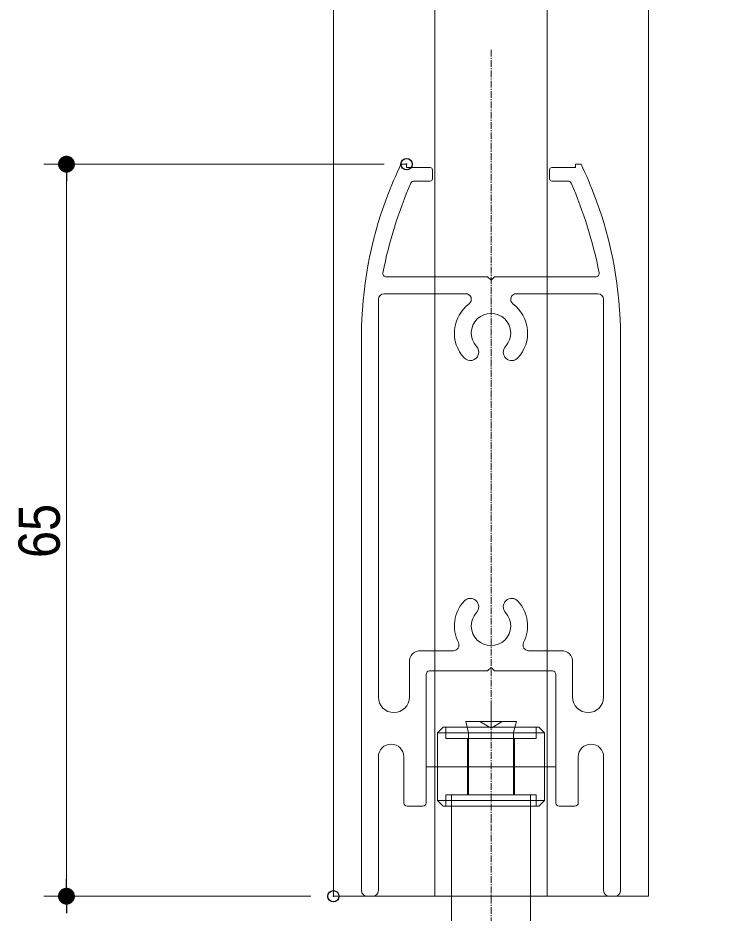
# Model space of a CAD drawing. Units: millimetres, scale not verified. Extents: x -6062 to 6062, y -3045 to 3045.
# Drawn here: x 527 to 1144, y -2070 to -1275 of the extents above; entities that cross this region are included whole.
import ezdxf
from ezdxf.enums import TextEntityAlignment as Align

# ---------------------------------------------------------------- set-up
doc = ezdxf.new("R2010")
doc.units = ezdxf.units.MM
doc.header["$LTSCALE"] = 20
doc.header["$PDMODE"] = 32
doc.header["$PDSIZE"] = 10
doc.linetypes.add('USER1', pattern=[9.172222, 5.997222, -1.058333, 1.058333, -1.058333])
for name, color, linetype, lineweight in [('0-1_3一般', 7, 'Continuous', 15), ('0-2_2寸法-1', 7, 'Continuous', 15), ('0-3_0', 7, 'Continuous', 25)]:
    doc.layers.add(name, color=color, linetype=linetype, lineweight=lineweight)
doc.layers.add('0-4_Defpoints', color=7, linetype='Continuous')
doc.styles.add('ＭＳ Ｐゴシック', font='')
doc.styles.get('ＭＳ Ｐゴシック').set_extended_font_data('MS PGothic')

# ---------------------------------------------------------------- blocks, each defined once
blk = doc.blocks.new('グループ-7')
at = {"layer": '0-1_3一般', "linetype": 'USER1', "lineweight": 5}
blk.add_line((54683.9, -26067.8), (54683.9, -42662.5), dxfattribs=at)
at = {"layer": '0-1_3一般', "lineweight": 5}
for p, q in [((56183.9, -28100), (56183.9, -28160)), ((56283.9, -28100), (56183.9, -28100)), ((53643.9, -28200), (53643.9, -28360)), ((55723.9, -28200), (55723.9, -28360)), ((56183.9, -28160), (55763.9, -28160)), ((53603.9, -28400), (53315.8, -28400)), ((56051.9, -28400), (55763.9, -28400)), ((52822.8, -30100), (54623.9, -30100)), ((54623.9, -30100), (54683.9, -30160)), ((54683.9, -30160), (54743.9, -30100)), ((54743.9, -30100), (56545, -30100)), ((52683.9, -30500), (52683.9, -37565)), ((52783.9, -30400), (54233.9, -30400)), ((55133.9, -30400), (56583.9, -30400)), ((56683.9, -30500), (56683.9, -37565)), ((52383.9, -31159.6), (52383.9, -41000)), ((56983.9, -31159.6), (56983.9, -41000)), ((53433.9, -36740), (54015.4, -36740)), ((55352.4, -36740), (55933.9, -36740)), ((53233.9, -37565), (53233.9, -36940)), ((54683.9, -37040), (54623.9, -37100)), ((54743.9, -37100), (54683.9, -37040)), ((56133.9, -36940), (56133.9, -37565)), ((53533.9, -39440), (53533.9, -37160)), ((53593.9, -37100), (54623.9, -37100)), ((54743.9, -37100), (55773.9, -37100)), ((55833.9, -38740), (55833.9, -37160)), ((52683.9, -38625), (52683.9, -41000)), ((53133.9, -38625), (53133.9, -39440)), ((56233.9, -39440), (56233.9, -38625)), ((56683.9, -38625), (56683.9, -39560)), ((55833.9, -38740), (55833.9, -39440)), ((53193.9, -39500), (53473.9, -39500)), ((55893.9, -39500), (56173.9, -39500)), ((56683.9, -41000), (56683.9, -39560)), ((52483.9, -41100), (52583.9, -41100)), ((56883.9, -41100), (56783.9, -41100))]:
    blk.add_line(p, q, dxfattribs=at)
blk.add_lwpolyline([(53083.9, -28100), (53183.9, -28100), (53183.9, -28160), (53603.9, -28160)], dxfattribs=at)
for centre, radius, start, end in [((60319.6, -31512.5), 8000, 154.7505, 159.33677), ((49048.2, -31512.5), 8000, 20.66323, 25.2495), ((53603.9, -28200), 40, 0, 90), ((55763.9, -28200), 40, 90, 180), ((60319.6, -31512.5), 7700, 156.45056, 168.88762), ((53315.8, -28460), 60, 90, 156.45056), ((53603.9, -28360), 40, 270, 0), ((55763.9, -28360), 40, 180, 270), ((56051.9, -28460), 60, 23.54944, 90), ((49048.2, -31512.5), 7700, 11.11238, 23.54944), ((59383.9, -31159.6), 7000, 159.33677, 180), ((49983.9, -31159.6), 7000, 0, 20.66323), ((52822.8, -30040), 60, 168.88762, 270), ((56545, -30040), 60, 270, 11.11238), ((52783.9, -30500), 100, 90, 180), ((54233.9, -30500), 100, 306.8699, 90), ((55133.9, -30500), 100, 90, 233.1301), ((56583.9, -30500), 100, 0, 90), ((54683.9, -31100), 650, 126.8699, 222.5424), ((54683.9, -31100), 650, 317.4576, 53.1301), ((54683.9, -31100), 350, 317.4576, 222.5424), ((54315.5, -31438.1), 150, 222.5424, 42.5424), ((55052.3, -31438.1), 150, 137.4576, 317.4576), ((54683.9, -36300), 650, 137.4576, 206.95775), ((54315.5, -35961.9), 150, 317.4576, 137.4576), ((55052.3, -35961.9), 150, 42.5424, 222.5424), ((54683.9, -36300), 650, 333.04225, 42.5424), ((54683.9, -36300), 350, 137.4576, 42.5424), ((54015.4, -36640), 100, 270, 26.95775), ((55352.4, -36640), 100, 153.04225, 270), ((53433.9, -36940), 200, 90, 180), ((55933.9, -36940), 200, 0, 90), ((53593.9, -37160), 60, 90, 180), ((55773.9, -37160), 60, 0, 90), ((52958.9, -37565), 275, 180, 270), ((52958.9, -37565), 275, 270, 0), ((56408.9, -37565), 275, 180, 0), ((52908.9, -38625), 225, 90, 180), ((52908.9, -38625), 225, 0, 90), ((56458.9, -38625), 225, 0, 180), ((53193.9, -39440), 60, 180, 270), ((53473.9, -39440), 60, 270, 0), ((55893.9, -39440), 60, 180, 270), ((56173.9, -39440), 60, 270, 0), ((52483.9, -41000), 100, 180, 270), ((52583.9, -41000), 100, 270, 0), ((56783.9, -41000), 100, 180, 270), ((56883.9, -41000), 100, 270, 0)]:
    blk.add_arc(centre, radius, start, end, dxfattribs=at)
blk = doc.blocks.new('グループ-15')
at = {"layer": '0-1_3一般', "lineweight": 5}
for p, q in [((59383.9, -32100), (59783.9, -32100)), ((59383.9, -35560), (59383.9, -32100)), ((59783.9, -32100), (59783.9, -35560)), ((66783.9, -32100), (66783.9, -35560)), ((59383.9, -33740), (59383.9, -32860)), ((59783.9, -32860), (59383.9, -32860)), ((66783.9, -32860), (66383.9, -32860)), ((66383.9, -33740), (66383.9, -32860)), ((66783.9, -32860), (66783.9, -33740)), ((59783.9, -33300), (59383.9, -33300)), ((66783.9, -33300), (66383.9, -33300)), ((66783.9, -33740), (66383.9, -33740)), ((59783.9, -35560), (59383.9, -35560)), ((59383.9, -36440), (59383.9, -35560)), ((59783.9, -35560), (59783.9, -36440)), ((66383.9, -36440), (66383.9, -35560)), ((66783.9, -35560), (66383.9, -35560)), ((59783.9, -36000), (59383.9, -36000)), ((66783.9, -36000), (66383.9, -36000)), ((59783.9, -36440), (59383.9, -36440)), ((59383.9, -41800), (59383.9, -36440)), ((59783.9, -36440), (59783.9, -41800)), ((66383.9, -41800), (66383.9, -36440)), ((66783.9, -36440), (66783.9, -41800)), ((54683.9, -37700), (54683.9, -38115.5)), ((54683.9, -37800), (54683.9, -37900)), ((61683.9, -38115.5), (61683.9, -37700)), ((61683.9, -37900), (61683.9, -37800)), ((53733.9, -38200), (53833.9, -38100)), ((53833.9, -38100), (53883.9, -38100)), ((53883.9, -38100), (55483.9, -38100)), ((53883.9, -38300), (53883.9, -38100)), ((54258.9, -38100), (54233.9, -38000)), ((54283.9, -38200), (54258.9, -38100)), ((54883.9, -38000), (54483.9, -38000)), ((55133.9, -38000), (54883.9, -38000)), ((55083.9, -38200), (55108.9, -38100)), ((55108.9, -38100), (55133.9, -38000)), ((55483.9, -38100), (55533.9, -38100)), ((55483.9, -38300), (55483.9, -38100)), ((55633.9, -38200), (55533.9, -38100)), ((60833.9, -38100), (60733.9, -38200)), ((60833.9, -38100), (60883.9, -38100)), ((60883.9, -38100), (62483.9, -38100)), ((60883.9, -38100), (60883.9, -38300)), ((61483.9, -38000), (61233.9, -38000)), ((61233.9, -38000), (61258.9, -38100)), ((61258.9, -38100), (61283.9, -38200)), ((61883.9, -38000), (61483.9, -38000)), ((62108.9, -38100), (62083.9, -38200)), ((62133.9, -38000), (62108.9, -38100)), ((62483.9, -38100), (62533.9, -38100)), ((62483.9, -38100), (62483.9, -38300)), ((62533.9, -38100), (62633.9, -38200)), ((53733.9, -39400), (53733.9, -38200)), ((55633.9, -38200), (53733.9, -38200)), ((54263.9, -38300), (53883.9, -38300)), ((54283.9, -39300), (54283.9, -38200)), ((55083.9, -39300), (55083.9, -38200)), ((55103.9, -38300), (55103.9, -39300)), ((55483.9, -38300), (55103.9, -38300)), ((55633.9, -38200), (55633.9, -39400)), ((62633.9, -38200), (60733.9, -38200)), ((60733.9, -39400), (60733.9, -38200)), ((61263.9, -38300), (60883.9, -38300)), ((61263.9, -39300), (61263.9, -38300)), ((61283.9, -38200), (61283.9, -39300)), ((62083.9, -38200), (62083.9, -39300)), ((62483.9, -38300), (62103.9, -38300)), ((62633.9, -38200), (62633.9, -39400)), ((55833.9, -38800), (53533.9, -38800)), ((62833.9, -38800), (60533.9, -38800)), ((53733.9, -39400), (53833.9, -39500)), ((53733.9, -39400), (55633.9, -39400)), ((53883.9, -39300), (53883.9, -39500)), ((54263.9, -39300), (53883.9, -39300)), ((53983.9, -39300), (54283.9, -39300)), ((53983.9, -39300), (53983.9, -39500)), ((55103.9, -39300), (54263.9, -39300)), ((55483.9, -39300), (55103.9, -39300)), ((55383.9, -39300), (55383.9, -39500)), ((55483.9, -39300), (55483.9, -39500)), ((55633.9, -39400), (55533.9, -39500)), ((60733.9, -39400), (62633.9, -39400)), ((60833.9, -39500), (60733.9, -39400)), ((61263.9, -39300), (60883.9, -39300)), ((60883.9, -39500), (60883.9, -39300)), ((60983.9, -39500), (60983.9, -39300)), ((62103.9, -39300), (61263.9, -39300)), ((62083.9, -39300), (62383.9, -39300)), ((62483.9, -39300), (62103.9, -39300)), ((62383.9, -39500), (62383.9, -39300)), ((62483.9, -39500), (62483.9, -39300)), ((62533.9, -39500), (62633.9, -39400)), ((53883.9, -39500), (53833.9, -39500)), ((55483.9, -39500), (53883.9, -39500)), ((53983.9, -39500), (53983.9, -41900)), ((55383.9, -39500), (55383.9, -41900)), ((55533.9, -39500), (55483.9, -39500)), ((60883.9, -39500), (60833.9, -39500)), ((62483.9, -39500), (60883.9, -39500)), ((60983.9, -41900), (60983.9, -39500)), ((62383.9, -41900), (62383.9, -39500)), ((62533.9, -39500), (62483.9, -39500)), ((54683.9, -39700), (54683.9, -39800)), ((61683.9, -39800), (61683.9, -39700)), ((53383.9, -42300), (53383.9, -41900)), ((53383.9, -41900), (54183.9, -41900)), ((55383.9, -41900), (53983.9, -41900)), ((54183.9, -41900), (54183.9, -42300)), ((54183.9, -42300), (54183.9, -41900)), ((54183.9, -41900), (55183.9, -41900)), ((54683.9, -42300), (54683.9, -41900)), ((55183.9, -42300), (55183.9, -41900)), ((55183.9, -41900), (59283.9, -41900)), ((55183.9, -42300), (55183.9, -41900)), ((60383.9, -41900), (61183.9, -41900)), ((62383.9, -41900), (60983.9, -41900)), ((61183.9, -41900), (61183.9, -42300)), ((61183.9, -41900), (62183.9, -41900)), ((61683.9, -42300), (61683.9, -41900)), ((62183.9, -42300), (62183.9, -41900)), ((62183.9, -42300), (62183.9, -41900)), ((62183.9, -41900), (66283.9, -41900)), ((54183.9, -42300), (53383.9, -42300)), ((54183.9, -42300), (54133.9, -42500)), ((55183.9, -42300), (54183.9, -42300)), ((59283.9, -42300), (55183.9, -42300)), ((62233.9, -42500), (62183.9, -42300)), ((66283.9, -42300), (62183.9, -42300))]:
    blk.add_line(p, q, dxfattribs=at)
for points in [[(66383.9, -35560), (66383.9, -32100), (66783.9, -32100)], [(59783.9, -32860), (59783.9, -33740), (59383.9, -33740)], [(66783.9, -35560), (66783.9, -36440), (66383.9, -36440)], [(54883.9, -38000), (54683.9, -38115.5), (54483.9, -38000), (54233.9, -38000)], [(62133.9, -38000), (61883.9, -38000), (61683.9, -38115.5), (61483.9, -38000)], [(55103.9, -38300), (54263.9, -38300), (54263.9, -39300)], [(62103.9, -39300), (62103.9, -38300), (61263.9, -38300)], [(54283.9, -39300), (55083.9, -39300), (55383.9, -39300)], [(60983.9, -39300), (61283.9, -39300), (62083.9, -39300)], [(61183.9, -42300), (60383.9, -42300), (60383.9, -41900)], [(62183.9, -42300), (61183.9, -42300), (61183.9, -41900)], [(54133.9, -42500), (55233.9, -42500), (55183.9, -42300)], [(54983.9, -42500), (54683.9, -42326.8), (54383.9, -42500)], [(61183.9, -42300), (61133.9, -42500), (62233.9, -42500)], [(61983.9, -42500), (61683.9, -42326.8), (61383.9, -42500)]]:
    blk.add_lwpolyline(points, dxfattribs=at)
for centre, radius in [((59283.9, -41800), 100), ((59283.9, -41800), 500), ((66283.9, -41800), 500), ((66283.9, -41800), 100)]:
    blk.add_arc(centre, radius, 270, 0, dxfattribs=at)
blk = doc.blocks.new('グループ-16')
at = {"layer": '0-1_3一般', "lineweight": 5}
for p, q in [((51883.9, -41100), (51883.9, 10920.4)), ((55683.9, 10920.4), (55683.9, -41100)), ((57483.9, 10920.4), (57483.9, -41100)), ((53683.9, -41100), (51883.9, -41100)), ((55683.9, -41100), (53683.9, -41100)), ((57483.9, -41100), (55683.9, -41100))]:
    blk.add_line(p, q, dxfattribs=at)
blk.add_lwpolyline([(53683.9, -41100), (53683.9, 10920.4), (55683.9, 10920.4), (57483.9, 10920.4)], dxfattribs=at)
blk = doc.blocks.new('グループ-23')
at = {"layer": '0-1_3一般'}
for name in ['グループ-7', 'グループ-16', 'グループ-15']:
    blk.add_blockref(name, (0, 0), dxfattribs=at)
blk = doc.blocks.new('_Dot')
at = {"layer": '0-3_0'}
blk.add_line((-10, 0), (-20, 0), dxfattribs=at)
for points in [[(0, 0), (-10, 0), (-9.92, 1.25)], [(0, 0), (-9.92, -1.25), (-10, 0)], [(0, 0), (-9.92, 1.25), (-9.69, 2.49)], [(0, 0), (-9.69, -2.49), (-9.92, -1.25)], [(0, 0), (-9.69, 2.49), (-9.3, 3.68)], [(0, 0), (-9.3, -3.68), (-9.69, -2.49)], [(0, 0), (-9.3, 3.68), (-8.76, 4.82)], [(0, 0), (-8.76, -4.82), (-9.3, -3.68)], [(0, 0), (-8.76, 4.82), (-8.09, 5.88)], [(0, 0), (-8.09, -5.88), (-8.76, -4.82)], [(0, 0), (-8.09, 5.88), (-7.29, 6.85)], [(0, 0), (-7.29, -6.85), (-8.09, -5.88)], [(0, 0), (-7.29, 6.85), (-6.37, 7.71)], [(0, 0), (-6.37, -7.71), (-7.29, -6.85)], [(0, 0), (-6.37, 7.71), (-5.36, 8.44)], [(0, 0), (-5.36, -8.44), (-6.37, -7.71)], [(0, 0), (-5.36, 8.44), (-4.26, 9.05)], [(0, 0), (-4.26, -9.05), (-5.36, -8.44)], [(0, 0), (-4.26, 9.05), (-3.09, 9.51)], [(0, 0), (-3.09, -9.51), (-4.26, -9.05)], [(0, 0), (-3.09, 9.51), (-1.87, 9.82)], [(0, 0), (-1.87, -9.82), (-3.09, -9.51)], [(0, 0), (-1.87, 9.82), (-0.63, 9.98)], [(0, 0), (-0.63, -9.98), (-1.87, -9.82)], [(0, 0), (-0.63, 9.98), (0.63, 9.98)], [(0, 0), (0.63, -9.98), (-0.63, -9.98)], [(0, 0), (0.63, 9.98), (1.87, 9.82)], [(0, 0), (1.87, 9.82), (3.09, 9.51)], [(0, 0), (3.09, 9.51), (4.26, 9.05)], [(0, 0), (4.26, 9.05), (5.36, 8.44)], [(0, 0), (5.36, 8.44), (6.37, 7.71)], [(0, 0), (6.37, 7.71), (7.29, 6.85)], [(0, 0), (7.29, 6.85), (8.09, 5.88)], [(0, 0), (8.09, 5.88), (8.76, 4.82)], [(0, 0), (8.76, 4.82), (9.3, 3.68)], [(0, 0), (9.3, 3.68), (9.69, 2.49)], [(0, 0), (9.69, 2.49), (9.92, 1.25)], [(0, 0), (9.92, 1.25), (10, 0)], [(0, 0), (1.87, -9.82), (0.63, -9.98)], [(0, 0), (3.09, -9.51), (1.87, -9.82)], [(0, 0), (4.26, -9.05), (3.09, -9.51)], [(0, 0), (5.36, -8.44), (4.26, -9.05)], [(0, 0), (6.37, -7.71), (5.36, -8.44)], [(0, 0), (7.29, -6.85), (6.37, -7.71)], [(0, 0), (8.09, -5.88), (7.29, -6.85)], [(0, 0), (8.76, -4.82), (8.09, -5.88)], [(0, 0), (9.3, -3.68), (8.76, -4.82)], [(0, 0), (9.69, -2.49), (9.3, -3.68)], [(0, 0), (9.92, -1.25), (9.69, -2.49)], [(0, 0), (10, 0), (9.92, -1.25)]]:
    blk.add_solid(points, dxfattribs=at)

msp = doc.modelspace()

# ---------------------------------------------------------------- linework, layer by layer
at = {"layer": '0-2_2寸法-1'}
for p, q in [((851.69, -1405), (549.69, -1405)), ((569.69, -1420.01), (569.69, -2039.99)), ((786.69, -2055), (549.69, -2055)), ((786.69, -2055), (549.69, -2055))]:
    msp.add_line(p, q, dxfattribs=at)
at = {"layer": '0-4_Defpoints'}
for p in [(871.69, -1405), (569.69, -2055), (806.69, -2055)]:
    msp.add_point(p, dxfattribs=at)

# ---------------------------------------------------------------- block references
at = {"layer": '0-1_3一般', "xscale": 0.05, "yscale": 0.05}
msp.add_blockref('グループ-23', (-1787.5, 0), dxfattribs=at)
at = {"layer": '0-2_2寸法-1', "xscale": 0.7503418, "yscale": 0.7503418}
for p, rotation in [((569.69, -1405), 90), ((569.69, -2055), 270), ((569.69, -2055), 90)]:
    msp.add_blockref('_Dot', p, dxfattribs=dict(at, rotation=rotation))

# ---------------------------------------------------------------- texts
at = {"layer": '0-2_2寸法-1', "style": 'ＭＳ Ｐゴシック', "width": 0.9}
msp.add_text('65', height=36.66, rotation=90, dxfattribs=at).set_placement((574.75, -1754.69), align=Align.BOTTOM_LEFT)

doc.saveas('drawing.dxf')
